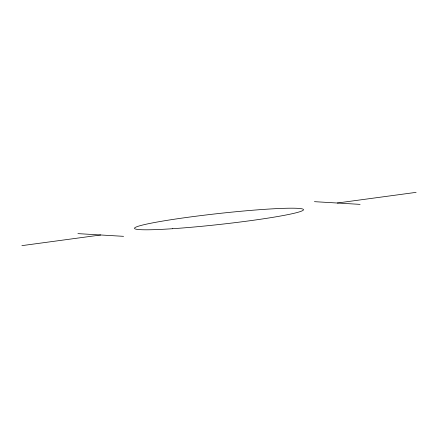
<?xml version="1.0" encoding="UTF-8"?>
<svg xmlns="http://www.w3.org/2000/svg" width="438" height="438" viewBox="0 0 438 438"><rect width="100%" height="100%" fill="white"/><g stroke="black" fill="none" stroke-linecap="round" stroke-linejoin="round"><path stroke-width="0.66" d="M21.9 245.636L100.74 234.982M337.26 203.018L416.1 192.364M314.435 201.666L360.085 204.371M77.915 233.629L123.565 236.334M172.435 228.724A85.021 5.486 -6.3 0 0 303.359 210.059A85.021 5.486 -6.3 0 0 181.212 218.217A85.021 5.486 -6.3 0 0 172.435 228.724"/></g></svg>
